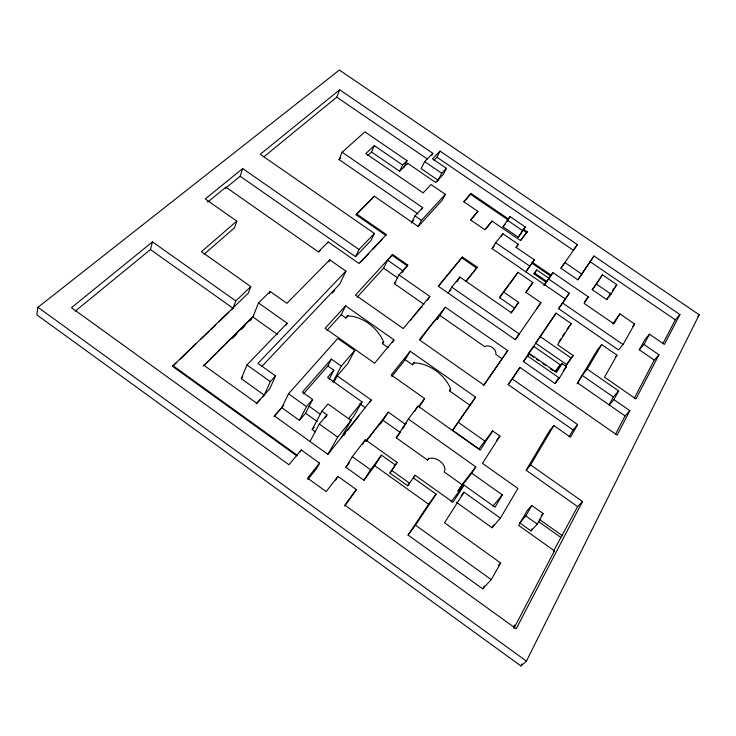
<?xml version="1.0" encoding="UTF-8"?>
<svg xmlns="http://www.w3.org/2000/svg" width="736" height="736" viewBox="0 0 736 736"><rect width="100%" height="100%" fill="white"/><g stroke="black" fill="none" stroke-linecap="round" stroke-linejoin="round"><path stroke-width="1.1" d="M37.978 307.308L36.8 314.824L520.959 665.96L526.424 661.14L699.2 314.769L339.37 70.04L37.978 307.308L526.424 661.14M75.256 311.126L150.448 249.568L152.49 241.859L235.778 300.96L233.054 308.264L231.398 309.856M386.363 234.563L385.912 235.456L356.132 214.811L356.555 213.909L386.363 234.563L359.012 263.479L328.192 241.978L318.274 251.804L225.897 187.211L225.584 188.177L240.166 176.244L242.714 168.553L358.984 249.504L355.543 256.68L240.166 176.244M296.82 455.888L172.528 366.316L248.326 293.121L250.82 286.617L201.443 251.694L236.78 221.113L205.252 198.987L242.714 168.553M236.78 221.113L234.49 227.783L204.461 253.929M253.221 316.204L203.467 365.958L252.908 316.986L258.502 302.919L270.149 291.493L286.902 303.324L329.783 259.836L345.911 271.115L339.756 284.041L261.906 366.362M263.856 156.842L336.757 97.161L339.664 89.783L432.823 153.327L431.811 155.333M269.321 293.535L270.149 291.493M262.807 396.732L264.261 395.14L241.298 378.672L246.974 364.909L287.15 323.214L258.502 302.919M418.076 213.992L339.038 159.556L342.13 152.205L364.89 131.854L407.036 160.696L403.586 167.808M286.286 325.183L287.15 323.214M345.911 271.115L257.977 363.382L275.558 375.94L269.772 388.728L256.257 403.88L259.9 399.906M327.787 242.898L328.192 241.978M367.632 155.581L371.505 151.984L374.339 145.664L402.629 165.048L407.036 160.696M264.261 395.14L270.333 381.616L275.558 375.94M328.872 261.841L329.783 259.836M374.339 145.664L365.792 153.548L423.126 192.896L431.066 184.534L445.354 194.313L442.078 200.394L418.195 226.504L374.376 196.264L356.132 214.811M273.976 416.613L281.833 407.735L288.503 393.778L337.787 338.422L354.761 350.419L347.797 363.556L337.263 375.875L333.739 382.573M371.505 151.984L399.62 171.267L402.629 165.048M407.238 164.192L407.67 163.3L435.648 182.464L443.238 174.441L446.439 168.351L432.483 158.829L440.054 151.11L577.346 244.646L560.924 268.226L577.843 279.809L594.016 256.008L679.935 314.548L664.387 344.393L649.502 334.19L644.929 339.535L639.326 349.812L654.276 360.088L658.968 354.798L643.917 344.457L639.326 349.812M339.664 89.783L260.259 154.302L374.403 233.478L370.916 240.626L355.543 256.68M326.867 330.464L341.237 314.677L345.598 305.845L393.962 339.83L392.343 342.682M520.959 665.96L521.99 663.909M341.237 314.677L345.938 317.989L346.932 316.02A30.802 20.074 40.7 0 1 383.474 341.725L382.398 343.648L388.268 347.778M432.823 153.327L424.654 161.589L421.121 168.627L438.104 180.256L441.756 173.273L446.439 168.351M281.833 407.735L299.46 420.376L306.452 406.612L312.607 399.446L302.376 392.141L331.375 359.085L341.274 366.105L332.994 381.901M303.434 393.926L327.87 365.976L331.375 359.085M299.46 420.376L305.569 413.227L312.607 399.446M433.909 160.319L436.936 157.228L440.054 151.11M357.126 297.234L383.612 268.143L387.679 260.24L392.601 254.481L407.781 265.024L401.884 272.798M329.194 379.169L333.84 370.208L327.87 365.976M342.13 152.205L422.685 207.626L414.957 215.915L411.304 222.953L413.623 220.46M582.516 501.51L577.622 506.607L526.13 470.24L530.628 464.913L582.516 501.51L516.194 628.792L344.862 505.089L356.371 489.615L337.934 476.348L326.177 491.593L307.547 478.152L319.562 463.128L301.254 449.944L289 464.756L71.456 307.685L152.49 241.859M609.242 404.929L613.916 399.62L629.85 410.67L617.108 435.132L519.956 367.439L508.162 384.569L573.031 429.925L577.631 424.589L512.293 378.957L508.162 384.569M658.968 354.798L635.959 398.949L604.504 377.182L616.989 355.166L601.689 344.614L597.264 350.069L577.107 383.833M421.636 209.631L422.685 207.626M513.581 626.906L514.584 624.984M553.886 550.5L577.622 506.607M513.875 628.443L554.456 550.878L518.724 525.43L527.114 510.674L531.76 505.485L543.104 513.526L537.271 524.087L530.978 530.886L519.644 522.818L525.826 515.954L531.76 505.485M615.48 434.24L625.066 415.923L629.85 410.67M634.34 398.194L654.276 360.088M662.842 343.712L675.335 319.847L679.935 314.548M418.195 226.504L421.434 220.377L445.354 194.313M300.214 451.913L301.254 449.944M315.505 431.876L312.193 429.502L321.88 411.203L327.989 403.963L351.081 420.431L341.182 437.727M423.954 304.29L394.349 283.645L399.004 274.942L407.781 265.024M309.985 441.49L319.332 424.019L326.968 414.837L321.88 411.203M325.33 417.873L326.968 414.837M609.104 404.726L613.327 396.989L618.654 390.908L587.208 369.132L582.121 375.36L577.659 382.895M613.916 399.62L618.654 390.908M643.917 344.457L649.502 334.19M530.978 530.886L532.036 528.972M464.02 201.756L471.077 193.467L508.502 219.043M319.562 463.128L316.287 468.933L307.85 479.513M283.691 405.297L274.326 415.877L327.916 454.36L337.677 437.156L351.081 420.431M577.631 424.589L570.474 437.202L553.868 425.574L549.378 430.965L526.13 470.24M619.85 313.867L613.934 323.886L584.126 303.416L588.312 296.875L552.957 272.633L548.992 278.328L536.765 269.937L533.977 273.847L546.232 282.265L543.978 285.485L548.513 278.972L569.278 293.232L558.624 308.697L618.507 349.94L623.015 344.54L634.653 324.015L619.85 313.867L612.775 323.877M492.651 430.928L480.194 450.092L417.993 406.097L408.37 419.032L475.787 466.854L471.721 473.174L502.348 494.923L494.997 507.159L464.039 485.125L452.99 502.292L415.104 475.235L413.273 477.866L436.098 494.178L428.582 504.215L408.066 535.054L482.678 588.818L491.262 579.646L500.673 563.012L444.526 522.762L464.039 492.218L500.406 518.135L517.905 488.456L482.485 463.367L499.928 436.052L492.651 430.928L478.943 448.96L452.576 430.302L475.594 397.182L410.191 351.228L391.239 374.983L424.635 398.572L419.318 406.778M482.678 588.818L484.343 585.902M569.167 436.706L573.031 429.925M333.84 370.208L327.594 377.439L362.02 401.92L353.694 416.438L350.134 420.882M471.077 193.467L463.781 201.719L477.903 211.388L470.819 219.944M427.634 300.196L429.842 296.406L399.004 274.942M370.18 401.884L371.266 400.016L337.263 375.875M438.5 286.175L462.392 257.002L477.204 267.223L466.081 281.373M456.246 502.164L492.08 527.749L493.828 524.796M530.628 464.913L553.868 425.574M587.208 369.132L601.689 344.614M391.874 376.372L405.168 359.674L410.191 351.228M335.653 480.157L337.934 476.348M448.169 293.075L451.729 287.123L459.862 277.067L511.262 312.644L518.632 302.367L503.424 291.861L499.606 297.666L514.712 308.108L518.632 302.367M523.471 229.273L527.215 231.831L520.499 240.552L492.062 221.085L485.815 228.878M456.946 281.925L459.862 277.067M389.96 473.092L395.315 465.032L381.487 455.152L374.771 465.676L363.943 480.249L345.902 467.286L352.286 456.651L365.369 439.705L397.192 462.438L389.96 473.092L407.707 485.797L415.104 475.235M420.716 339.259A30.001 1.941 -55 0 1 438.141 317.777L437 319.672L445.326 307.188L507.739 350.621L483.938 385.103L419.308 339.802L445.326 307.188M362.425 444.572L365.369 439.705M405.168 359.674L412.464 364.808L413.614 362.922A31.032 20.314 37.2 0 1 450.634 388.967L449.402 390.807L469.899 405.223M366.123 441.462A34.215 1.757 -54.7 0 1 380.595 423.918L388.35 412.151L405.499 424.322L406.75 422.639M503.047 226.808L510.002 216.577L525.246 226.992L518.245 237.213L503.047 226.808L505.172 224.167M507.058 221.38L510.002 216.577M565.441 366.445L573.243 355.543L557.676 344.77L571.21 323.61L556.039 313.15L523.462 361.569L555.045 383.548L559.397 378.056L566.407 366.657L562 363.602L555.68 371.68M611.018 294.096L616.823 284.648L602.416 274.813L592.278 289.69L606.749 299.598L611.018 294.096L596.454 284.133L592.278 289.69M565.174 298.853L492.062 248.602L495.696 242.714L502.872 233.726L518.245 244.26L516.12 247.59M555.045 383.548L558.55 377.853M565.496 366.583L568.9 361.054M606.749 299.598L610.825 292.992M501.317 236.247L502.872 233.726M562 363.602L556.554 372.352L529.285 353.4L523.462 361.569M557.06 369.914L560.252 364.798L533.572 346.279L528.292 353.482L533.766 357.282M356.371 489.615L344.715 506.138M518.245 237.213L525.246 226.992M363.943 480.249L370.604 469.78L381.487 455.152M558.992 341.688L560.832 338.799M562.681 335.91L564.53 333.031M596.454 284.133L602.416 274.813M520.637 240.516L527.215 231.831M459.844 492.237L457.976 490.912L462.033 484.628L444.148 471.905A10.24 6.302 35.3 0 0 439.512 460.819A10.24 6.302 35.3 0 0 427.46 460.018L396.281 437.819L408.37 419.032M402.574 428.858L404.91 425.233M414.561 411.424L417.993 406.097M525.762 292.689L532.855 282.523L517.978 272.283L510.186 283.415M408.066 535.054L415.5 525.173L436.098 494.178M577.843 279.809L594.016 256.008M512.293 378.957L519.956 367.439M529.285 353.4L527.592 355.939L559.397 378.056M566.591 364.587L535.661 343.142L556.039 313.15M558.624 308.697L569.278 293.232M525.844 271.814L534.272 259.826L515.945 247.259L518.245 244.26M534.272 259.826L525.946 271.75M536.765 269.937L533.977 273.847M483.423 385.636L507.739 350.621M452.576 430.302L475.594 397.182M462.392 257.002L438.27 286.203L515.292 339.692L540.951 302.671L525.863 292.275L532.855 282.523M427.46 460.018L428.775 458.132M407.707 485.797L409.538 483.175L391.828 470.506M552.957 272.633L546.802 281.446L534.538 273.019M560.924 268.226L564.898 262.559L581.928 274.206M577.346 244.646L573.381 250.295L436.936 157.228M536.93 308.356L540.951 302.671M515.292 339.692L519.312 333.997L451.729 287.123M511.023 313.251L514.712 308.108M395.315 465.032L397.192 462.438M449.402 390.807L450.726 388.976M503.424 291.861L517.978 272.283M418.554 406.75L424.635 398.572M499.606 297.666L502.909 293.213M504.234 291.428L508.861 285.2M396.281 437.819L400.237 432.492L383.281 420.431M584.715 301.64L588.312 296.875M566.996 329.176L571.21 323.61M345.902 467.286L349.315 462.843M365.912 441.296L388.35 412.151M462.033 484.628L475.787 466.854M612.573 290.15L613.787 288.586M615.002 287.012L616.823 284.648M496.653 440.275L499.928 436.052M457.976 490.912L471.721 473.174M451.002 501.888L464.039 485.125M554.742 371.864L560.252 364.798M412.464 364.808L414.543 362.158M461.205 495.834L464.039 492.218M569.526 360.263L573.243 355.543M563.298 370.594L566.407 366.657M327.916 454.36L371.266 400.016M465.888 281.41L477.204 267.223M492.062 248.602L494.022 246.146M449.687 291.41L451.039 289.736M348.367 418.848L362.02 401.92M393.962 339.83L374.624 363.253L325.091 328.265L345.598 305.845M429.842 296.406L403.273 328.56L355.47 295.062L392.601 254.481M492.062 221.085L484.895 229.761L470.58 219.944L477.903 211.388M632.739 326.333L634.653 324.015M382.398 343.648L383.842 341.927M312.193 429.502L314.198 427.101M615.701 356.702L616.989 355.166M492.908 506.147L502.348 494.923M341.274 366.105L354.761 350.419M492.08 527.749L500.406 518.135M394.349 283.645L395.812 281.989M697.774 316.37L699.2 314.769M345.938 317.989L348.192 315.486M541.08 515.734L543.104 513.526M498.327 565.542L500.673 563.012M360.134 262.724L368.727 253.635M372.637 249.504L382.012 239.586M436.65 181.792L438.104 180.256M332.387 292.974L334.742 290.481M241.298 378.672L242.852 377.044M358.984 249.504L374.403 233.478M553.371 551.972L554.456 550.878M232.098 338.569L236.964 333.739M241.012 329.719L245.07 325.698M249.918 320.896L251.5 319.332M356.555 213.909L374.376 196.264M399.62 171.267L407.67 163.3M318.642 251.96L320.16 250.452M172.528 366.316L176.668 362.342M179.989 359.159L195.739 344.052M200.716 339.278L209.006 331.329M210.671 329.737L215.648 324.972M218.96 321.788L228.914 312.248M235.778 300.96L250.82 286.617M339.038 159.556L340.722 158.038M207.552 202.216L225.897 187.211M589.95 261.602L675.335 319.847M336.757 97.161L427.395 159.05M424.654 161.589L441.756 173.273M470.598 194.322L507.987 219.88M522.946 230.101L526.682 232.659M507.168 220.092L522.477 230.552M532.432 262.375L551.292 275.301M531.88 263.194L550.721 276.12M495.696 242.714L529.69 266.055M562.736 303.076L623.015 344.54M414.957 215.915L421.434 220.377M461.886 257.858L476.689 268.07M540.38 336.702L571.55 358.285M582.121 375.36L613.327 396.989M577.742 383.051L625.066 415.923M392.141 255.364L407.302 265.898M536.498 359.186L538.329 360.456M542.883 363.621L545.624 365.525M550.178 368.69L552.92 370.594M387.679 260.24L402.932 270.848M383.612 268.143L397.845 278.052M440.22 315.624L484.812 346.72A6.891 4.812 35.3 0 1 492.384 347.512A6.891 4.812 35.3 0 1 495.797 354.375L502.026 358.717M458.243 422.308L484.895 441.122M539.295 519.322L562.396 535.716M252.908 316.986L277.463 334.42M538.651 521.668L560.768 537.372M525.826 515.954L537.271 524.087M150.448 249.568L233.054 308.264M359.83 403.76L365.442 407.744M309.129 406.254L320.077 414.083M288.503 393.778L306.452 406.612M246.974 364.909L270.333 381.616M305.569 413.227L317.326 421.645M319.332 424.019L337.677 437.156M374.771 465.676L428.582 504.215M352.286 456.651L370.604 469.78M203.752 365.185L256.588 403.135M415.5 525.173L491.262 579.646M172.785 365.534L297.197 455.179M343.721 435.666A34.16 2.401 -54.5 0 1 345.58 433.099M347.429 430.597A34.16 2.401 -54.5 0 1 358.966 416.033M410.734 320.151A29.955 2.456 -55 0 1 411.856 318.688M412.942 317.28A29.955 2.456 -55 0 1 415.334 314.281M415.969 313.499A29.955 2.456 -55 0 1 420.578 308.356M421.59 307.473A29.955 2.456 -55 0 1 422.298 307.022"/></g></svg>
